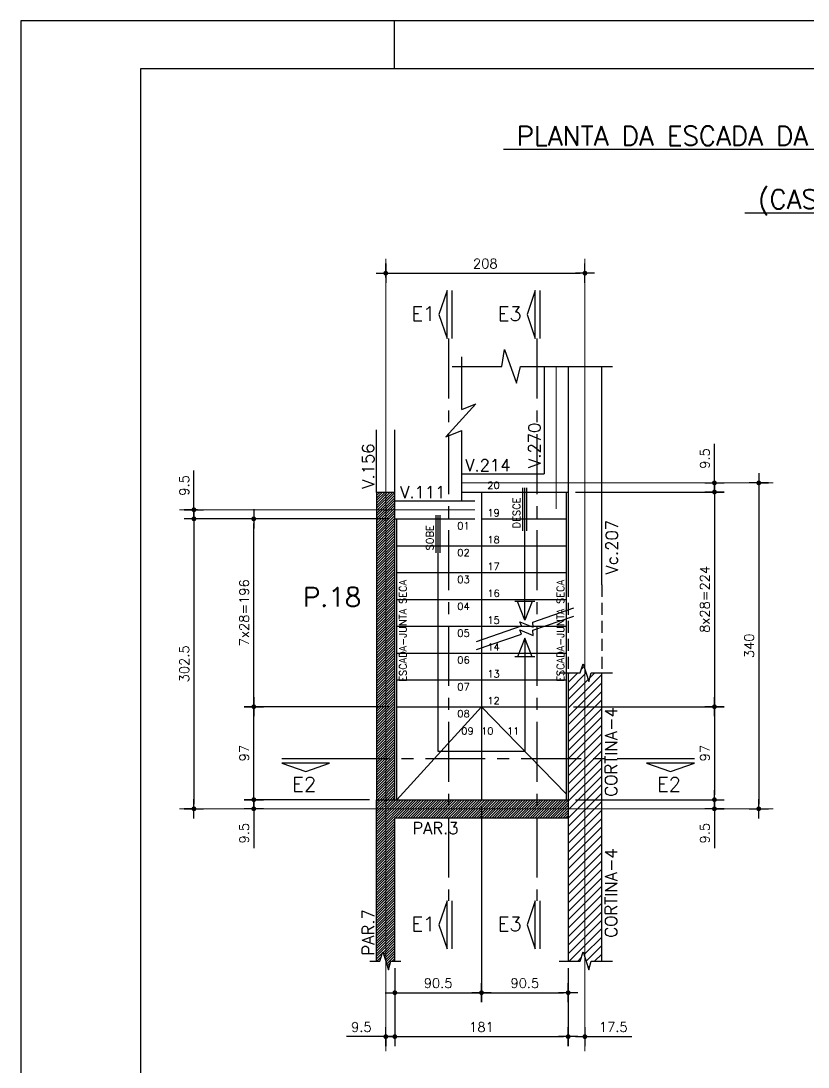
# Model space of a CAD drawing. Header units: inches. Extents: x 0 to 5940, y 0 to 4205.
# Drawn here: x 0 to 822, y 3114 to 4205 of the extents above; entities that cross this region are included whole.
import ezdxf

# ---------------------------------------------------------------- set-up
doc = ezdxf.new("R2010")
doc.units = ezdxf.units.IN
doc.header["$LTSCALE"] = 50
doc.header["$MEASUREMENT"] = 0
doc.linetypes.add('CENTER', pattern=[2, 1.25, -0.25, 0.25, -0.25])
doc.linetypes.add('HIDDEN', pattern=[0.375, 0.25, -0.125])
for name, color, linetype in [('CORTINA', 7, 'Continuous'), ('COTA', 6, 'Continuous'), ('ESCADA', 8, 'Continuous'), ('FO-HACHURA_PILAR-CONT', 252, 'Continuous'), ('FO-TEXTO-VIGAS', 3, 'Continuous'), ('FOLHA', 7, 'Continuous'), ('P-C', 1, 'Continuous'), ('PAREDE', 191, 'Continuous'), ('TEXTO', 3, 'Continuous')]:
    doc.layers.add(name, color=color, linetype=linetype)
for name, color, linetype, lineweight in [('FO-Eixos', 150, 'Continuous', 5), ('FO-Textos dos pilares', 3, 'Continuous', 20), ('FO-Vigas', 2, 'Continuous', 30)]:
    doc.layers.add(name, color=color, linetype=linetype, lineweight=lineweight)
doc.styles.add('ROMANS', font='romans.shx')
doc.dimstyles.new('COTA_50', dxfattribs={"dimscale": 5, "dimtxt": 2, "dimasz": 1, "dimexe": 2, "dimexo": 1.5, "dimgap": 1, "dimtad": 1, "dimzin": 12, "dimdsep": 46, "dimtxsty": 'ROMANS', "dimblk1": 'COTA', "dimblk2": 'COTA', "dimsah": 1, "dimcen": -4, "dimdle": 1.5, "dimclrd": 6, "dimclre": 6, "dimclrt": 3, "dimadec": 0, "dimazin": 0, "dimtfac": 1, "dimtofl": 0, "dimtmove": 0, "dimatfit": 3, "dimldrblk": 'COTA', "dimfxl": 1, "dimtolj": 1, "dimtzin": 12, "dimarcsym": 0})

# ---------------------------------------------------------------- blocks, each defined once
blk = doc.blocks.new('COTA')
at = {"layer": 'COTA'}
for p, q in [((2, 0), (-2, 0)), ((0, -2), (0, 2))]:
    blk.add_line(p, q, dxfattribs=at)
at = {"layer": 'COTA', "const_width": 0.5}
blk.add_lwpolyline([(-0.25, 0, 1), (0.25, 0, 1)], format="xyb", close=True, dxfattribs=at)
blk = doc.blocks.new('*D60')
at = {"layer": 'COTA', "color": 6, "lineweight": -2, "transparency": 16777216}
for p, q in [((380.9, 3937.2), (380.9, 3951.8)), ((588.8, 3937.2), (588.8, 3951.8)), ((385.9, 3941.8), (583.8, 3941.8))]:
    blk.add_line(p, q, dxfattribs=at)
at = {"layer": 'Defpoints', "color": 0, "transparency": 16777216}
for p in [(588.8, 3941.8), (380.9, 3929.7), (588.8, 3929.7)]:
    blk.add_point(p, dxfattribs=at)
at = {"layer": 'COTA', "color": 6, "lineweight": -2, "transparency": 16777216, "xscale": 5, "yscale": 5, "zscale": 5, "rotation": 180}
blk.add_blockref('COTA', (380.9, 3941.8), dxfattribs=at)
at = {"layer": 'COTA', "color": 6, "lineweight": -2, "transparency": 16777216, "xscale": 5, "yscale": 5, "zscale": 5}
blk.add_blockref('COTA', (588.8, 3941.8), dxfattribs=at)
at = {"layer": 'COTA', "color": 3, "transparency": 16777216, "insert": (484.8, 3951.8), "char_height": 10, "attachment_point": 5, "style": 'ROMANS'}
blk.add_mtext('\\A1;208', dxfattribs=at)
blk = doc.blocks.new('*D61')
at = {"layer": 'COTA', "color": 6, "lineweight": -2, "transparency": 16777216}
for p, q in [((390.4, 3146.7), (390.4, 3135.3)), ((395.4, 3145.3), (566.3, 3145.3)), ((571.3, 3146.7), (571.3, 3135.3))]:
    blk.add_line(p, q, dxfattribs=at)
at = {"layer": 'Defpoints', "color": 0, "transparency": 16777216}
for p in [(390.4, 3154.2), (571.3, 3154.2), (571.3, 3145.3)]:
    blk.add_point(p, dxfattribs=at)
at = {"layer": 'COTA', "color": 6, "lineweight": -2, "transparency": 16777216, "xscale": 5, "yscale": 5, "zscale": 5, "rotation": 180}
blk.add_blockref('COTA', (390.4, 3145.3), dxfattribs=at)
at = {"layer": 'COTA', "color": 6, "lineweight": -2, "transparency": 16777216, "xscale": 5, "yscale": 5, "zscale": 5}
blk.add_blockref('COTA', (571.3, 3145.3), dxfattribs=at)
at = {"layer": 'COTA', "color": 3, "transparency": 16777216, "insert": (480.8, 3155.3), "char_height": 10, "attachment_point": 5, "style": 'ROMANS'}
blk.add_mtext('\\A1;181', dxfattribs=at)
blk = doc.blocks.new('*D62')
at = {"layer": 'COTA', "color": 6, "lineweight": -2, "transparency": 16777216}
for p, q in [((480.8, 3385), (480.8, 3181.1)), ((390.4, 3191.7), (390.4, 3181.1)), ((395.4, 3191.1), (475.8, 3191.1))]:
    blk.add_line(p, q, dxfattribs=at)
at = {"layer": 'Defpoints', "color": 0, "transparency": 16777216}
for p in [(480.8, 3392.5), (390.4, 3199.2), (480.8, 3191.1)]:
    blk.add_point(p, dxfattribs=at)
at = {"layer": 'COTA', "color": 6, "lineweight": -2, "transparency": 16777216, "xscale": 5, "yscale": 5, "zscale": 5, "rotation": 180}
blk.add_blockref('COTA', (390.4, 3191.1), dxfattribs=at)
at = {"layer": 'COTA', "color": 6, "lineweight": -2, "transparency": 16777216, "xscale": 5, "yscale": 5, "zscale": 5}
blk.add_blockref('COTA', (480.8, 3191.1), dxfattribs=at)
at = {"layer": 'COTA', "color": 3, "transparency": 16777216, "insert": (435.6, 3201.1), "char_height": 10, "attachment_point": 5, "style": 'ROMANS'}
blk.add_mtext('\\A1;90.5', dxfattribs=at)
blk = doc.blocks.new('*D63')
at = {"layer": 'COTA', "color": 6, "lineweight": -2, "transparency": 16777216}
for p, q in [((480.8, 3199), (480.8, 3181.1)), ((571.3, 3199), (571.3, 3181.1)), ((485.8, 3191.1), (566.3, 3191.1))]:
    blk.add_line(p, q, dxfattribs=at)
at = {"layer": 'Defpoints', "color": 0, "transparency": 16777216}
for p in [(480.8, 3206.5), (571.3, 3206.5), (571.3, 3191.1)]:
    blk.add_point(p, dxfattribs=at)
at = {"layer": 'COTA', "color": 6, "lineweight": -2, "transparency": 16777216, "xscale": 5, "yscale": 5, "zscale": 5, "rotation": 180}
blk.add_blockref('COTA', (480.8, 3191.1), dxfattribs=at)
at = {"layer": 'COTA', "color": 6, "lineweight": -2, "transparency": 16777216, "xscale": 5, "yscale": 5, "zscale": 5}
blk.add_blockref('COTA', (571.3, 3191.1), dxfattribs=at)
at = {"layer": 'COTA', "color": 3, "transparency": 16777216, "insert": (526.1, 3201.1), "char_height": 10, "attachment_point": 5, "style": 'ROMANS'}
blk.add_mtext('\\A1;90.5', dxfattribs=at)
blk = doc.blocks.new('*D64')
at = {"layer": 'COTA', "color": 6, "lineweight": -2, "transparency": 16777216}
for p, q in [((384.9, 3489.5), (233.1, 3489.5)), ((243.1, 3397.5), (243.1, 3484.5)), ((250.2, 3392.5), (233.1, 3392.5))]:
    blk.add_line(p, q, dxfattribs=at)
at = {"layer": 'Defpoints', "color": 0, "transparency": 16777216}
for p in [(243.1, 3489.5), (392.4, 3489.5), (257.7, 3392.5)]:
    blk.add_point(p, dxfattribs=at)
at = {"layer": 'COTA', "color": 6, "lineweight": -2, "transparency": 16777216, "xscale": 5, "yscale": 5, "zscale": 5}
for p, rotation in [((243.1, 3489.5), 90), ((243.1, 3392.5), 270)]:
    blk.add_blockref('COTA', p, dxfattribs=dict(at, rotation=rotation))
at = {"layer": 'COTA', "color": 3, "transparency": 16777216, "insert": (233.1, 3441), "char_height": 10, "attachment_point": 5, "rotation": 90, "style": 'ROMANS'}
blk.add_mtext('\\A1;97', dxfattribs=at)
blk = doc.blocks.new('*D65')
at = {"layer": 'COTA', "color": 6, "lineweight": -2, "transparency": 16777216}
for p, q in [((297.3, 3685.5), (233.1, 3685.5)), ((243.1, 3494.5), (243.1, 3680.5)), ((246.2, 3489.5), (233.1, 3489.5))]:
    blk.add_line(p, q, dxfattribs=at)
at = {"layer": 'Defpoints', "color": 0, "transparency": 16777216}
for p in [(243.1, 3685.5), (304.8, 3685.5), (253.7, 3489.5)]:
    blk.add_point(p, dxfattribs=at)
at = {"layer": 'COTA', "color": 6, "lineweight": -2, "transparency": 16777216, "xscale": 5, "yscale": 5, "zscale": 5}
for p, rotation in [((243.1, 3685.5), 90), ((243.1, 3489.5), 270)]:
    blk.add_blockref('COTA', p, dxfattribs=dict(at, rotation=rotation))
at = {"layer": 'COTA', "color": 3, "transparency": 16777216, "insert": (233.1, 3587.5), "char_height": 10, "attachment_point": 5, "rotation": 90, "style": 'ROMANS'}
blk.add_mtext('\\A1;7x28=196', dxfattribs=at)
blk = doc.blocks.new('*D66')
at = {"layer": 'COTA', "color": 6, "lineweight": -2, "transparency": 16777216}
for p, q in [((768.6, 3723), (780.3, 3723)), ((770.3, 3718), (770.3, 3388)), ((768.6, 3383), (780.3, 3383))]:
    blk.add_line(p, q, dxfattribs=at)
at = {"layer": 'Defpoints', "color": 0, "transparency": 16777216}
for p in [(761.1, 3723), (761.1, 3383), (770.3, 3383)]:
    blk.add_point(p, dxfattribs=at)
at = {"layer": 'COTA', "color": 6, "lineweight": -2, "transparency": 16777216, "xscale": 5, "yscale": 5, "zscale": 5}
for p, rotation in [((770.3, 3723), 90), ((770.3, 3383), 270)]:
    blk.add_blockref('COTA', p, dxfattribs=dict(at, rotation=rotation))
at = {"layer": 'COTA', "color": 3, "transparency": 16777216, "insert": (760.3, 3553), "char_height": 10, "attachment_point": 5, "rotation": 90, "style": 'ROMANS'}
blk.add_mtext('\\A1;340', dxfattribs=at)
blk = doc.blocks.new('*D67')
at = {"layer": 'COTA', "color": 6, "lineweight": -2, "transparency": 16777216}
for p, q in [((724, 3728), (724, 3763.9)), ((722.4, 3723), (734, 3723)), ((578.8, 3713.5), (734, 3713.5)), ((724, 3708.5), (724, 3703.5))]:
    blk.add_line(p, q, dxfattribs=at)
at = {"layer": 'Defpoints', "color": 0, "transparency": 16777216}
for p in [(714.9, 3723), (724, 3723), (571.3, 3713.5)]:
    blk.add_point(p, dxfattribs=at)
at = {"layer": 'COTA', "color": 6, "lineweight": -2, "transparency": 16777216, "xscale": 5, "yscale": 5, "zscale": 5}
for p, rotation in [((724, 3723), 270), ((724, 3713.5), 90)]:
    blk.add_blockref('COTA', p, dxfattribs=dict(at, rotation=rotation))
at = {"layer": 'COTA', "color": 3, "transparency": 16777216, "insert": (714, 3748.4), "char_height": 10, "attachment_point": 5, "rotation": 90, "style": 'ROMANS'}
blk.add_mtext('\\A1;9.5', dxfattribs=at)
blk = doc.blocks.new('*D68')
at = {"layer": 'COTA', "color": 6, "lineweight": -2, "transparency": 16777216}
for p, q in [((578.8, 3713.5), (734, 3713.5)), ((724, 3708.5), (724, 3494.5)), ((576.8, 3489.5), (734, 3489.5))]:
    blk.add_line(p, q, dxfattribs=at)
at = {"layer": 'Defpoints', "color": 0, "transparency": 16777216}
for p in [(571.3, 3713.5), (569.3, 3489.5), (724, 3489.5)]:
    blk.add_point(p, dxfattribs=at)
at = {"layer": 'COTA', "color": 6, "lineweight": -2, "transparency": 16777216, "xscale": 5, "yscale": 5, "zscale": 5}
for p, rotation in [((724, 3713.5), 90), ((724, 3489.5), 270)]:
    blk.add_blockref('COTA', p, dxfattribs=dict(at, rotation=rotation))
at = {"layer": 'COTA', "color": 3, "transparency": 16777216, "insert": (714, 3601.5), "char_height": 10, "attachment_point": 5, "rotation": 90, "style": 'ROMANS'}
blk.add_mtext('\\A1;8x28=224', dxfattribs=at)
blk = doc.blocks.new('*D69')
at = {"layer": 'COTA', "color": 6, "lineweight": -2, "transparency": 16777216}
for p, q in [((707.3, 3489.5), (734, 3489.5)), ((724, 3484.5), (724, 3397.5)), ((578.8, 3392.5), (734, 3392.5))]:
    blk.add_line(p, q, dxfattribs=at)
at = {"layer": 'Defpoints', "color": 0, "transparency": 16777216}
for p in [(699.8, 3489.5), (571.3, 3392.5), (724, 3392.5)]:
    blk.add_point(p, dxfattribs=at)
at = {"layer": 'COTA', "color": 6, "lineweight": -2, "transparency": 16777216, "xscale": 5, "yscale": 5, "zscale": 5}
for p, rotation in [((724, 3489.5), 90), ((724, 3392.5), 270)]:
    blk.add_blockref('COTA', p, dxfattribs=dict(at, rotation=rotation))
at = {"layer": 'COTA', "color": 3, "transparency": 16777216, "insert": (714, 3441), "char_height": 10, "attachment_point": 5, "rotation": 90, "style": 'ROMANS'}
blk.add_mtext('\\A1;97', dxfattribs=at)
blk = doc.blocks.new('*D189')
at = {"layer": 'COTA', "color": 6, "lineweight": -2, "transparency": 16777216}
for p, q in [((180.6, 3700), (180.6, 3735.9)), ((184.3, 3695), (170.6, 3695)), ((384.9, 3685.5), (170.6, 3685.5)), ((180.6, 3680.5), (180.6, 3675.5))]:
    blk.add_line(p, q, dxfattribs=at)
at = {"layer": 'Defpoints', "color": 0, "transparency": 16777216}
for p in [(180.6, 3695), (191.8, 3695), (392.4, 3685.5)]:
    blk.add_point(p, dxfattribs=at)
at = {"layer": 'COTA', "color": 6, "lineweight": -2, "transparency": 16777216, "xscale": 5, "yscale": 5, "zscale": 5}
for p, rotation in [((180.6, 3695), 270), ((180.6, 3685.5), 90)]:
    blk.add_blockref('COTA', p, dxfattribs=dict(at, rotation=rotation))
at = {"layer": 'COTA', "color": 3, "transparency": 16777216, "insert": (170.6, 3720.4), "char_height": 10, "attachment_point": 5, "rotation": 90, "style": 'ROMANS'}
blk.add_mtext('\\A1;9.5', dxfattribs=at)
blk = doc.blocks.new('*D190')
at = {"layer": 'COTA', "color": 6, "lineweight": -2, "transparency": 16777216}
for p, q in [((181.6, 3685.5), (170.6, 3685.5)), ((180.6, 3680.5), (180.6, 3388)), ((181.6, 3383), (170.6, 3383))]:
    blk.add_line(p, q, dxfattribs=at)
at = {"layer": 'Defpoints', "color": 0, "transparency": 16777216}
for p in [(189.1, 3685.5), (180.6, 3383), (189.1, 3383)]:
    blk.add_point(p, dxfattribs=at)
at = {"layer": 'COTA', "color": 6, "lineweight": -2, "transparency": 16777216, "xscale": 5, "yscale": 5, "zscale": 5}
for p, rotation in [((180.6, 3685.5), 90), ((180.6, 3383), 270)]:
    blk.add_blockref('COTA', p, dxfattribs=dict(at, rotation=rotation))
at = {"layer": 'COTA', "color": 3, "transparency": 16777216, "insert": (170.6, 3534.2), "char_height": 10, "attachment_point": 5, "rotation": 90, "style": 'ROMANS'}
blk.add_mtext('\\A1;302.5', dxfattribs=at)
blk = doc.blocks.new('*D329')
at = {"layer": 'COTA', "color": 6, "lineweight": -2, "transparency": 16777216}
for p, q in [((243.1, 3397.5), (243.1, 3402.5)), ((363.9, 3392.5), (233.1, 3392.5)), ((249.3, 3383), (233.1, 3383)), ((243.1, 3378), (243.1, 3342))]:
    blk.add_line(p, q, dxfattribs=at)
at = {"layer": 'Defpoints', "color": 0, "transparency": 16777216}
for p in [(371.4, 3392.5), (243.1, 3383), (256.8, 3383)]:
    blk.add_point(p, dxfattribs=at)
at = {"layer": 'COTA', "color": 6, "lineweight": -2, "transparency": 16777216, "xscale": 5, "yscale": 5, "zscale": 5}
for p, rotation in [((243.1, 3392.5), 270), ((243.1, 3383), 90)]:
    blk.add_blockref('COTA', p, dxfattribs=dict(at, rotation=rotation))
at = {"layer": 'COTA', "color": 3, "transparency": 16777216, "insert": (233.1, 3357.5), "char_height": 10, "attachment_point": 5, "rotation": 90, "style": 'ROMANS'}
blk.add_mtext('\\A1;9.5', dxfattribs=at)
blk = doc.blocks.new('*D330')
at = {"layer": 'COTA', "color": 6, "lineweight": -2, "transparency": 16777216}
for p, q in [((724, 3397.5), (724, 3402.5)), ((725.2, 3392.5), (734, 3392.5)), ((724, 3378), (724, 3342)), ((725.2, 3383), (734, 3383))]:
    blk.add_line(p, q, dxfattribs=at)
at = {"layer": 'Defpoints', "color": 0, "transparency": 16777216}
for p in [(717.7, 3392.5), (717.7, 3383), (724, 3383)]:
    blk.add_point(p, dxfattribs=at)
at = {"layer": 'COTA', "color": 6, "lineweight": -2, "transparency": 16777216, "xscale": 5, "yscale": 5, "zscale": 5}
for p, rotation in [((724, 3392.5), 270), ((724, 3383), 90)]:
    blk.add_blockref('COTA', p, dxfattribs=dict(at, rotation=rotation))
at = {"layer": 'COTA', "color": 3, "transparency": 16777216, "insert": (714, 3357.5), "char_height": 10, "attachment_point": 5, "rotation": 90, "style": 'ROMANS'}
blk.add_mtext('\\A1;9.5', dxfattribs=at)
blk = doc.blocks.new('*D331')
at = {"layer": 'COTA', "color": 6, "lineweight": -2, "transparency": 16777216}
for p, q in [((390.4, 3216.6), (390.4, 3135.3)), ((375.9, 3145.3), (339.9, 3145.3)), ((380.9, 3147.6), (380.9, 3135.3)), ((395.4, 3145.3), (400.4, 3145.3))]:
    blk.add_line(p, q, dxfattribs=at)
at = {"layer": 'Defpoints', "color": 0, "transparency": 16777216}
for p in [(390.4, 3224.1), (380.9, 3155.1), (380.9, 3145.3)]:
    blk.add_point(p, dxfattribs=at)
at = {"layer": 'COTA', "color": 6, "lineweight": -2, "transparency": 16777216, "xscale": 5, "yscale": 5, "zscale": 5}
blk.add_blockref('COTA', (380.9, 3145.3), dxfattribs=at)
at = {"layer": 'COTA', "color": 6, "lineweight": -2, "transparency": 16777216, "xscale": 5, "yscale": 5, "zscale": 5, "rotation": 180}
blk.add_blockref('COTA', (390.4, 3145.3), dxfattribs=at)
at = {"layer": 'COTA', "color": 3, "transparency": 16777216, "insert": (355.4, 3155.3), "char_height": 10, "attachment_point": 5, "style": 'ROMANS'}
blk.add_mtext('\\A1;9.5', dxfattribs=at)
blk = doc.blocks.new('*D332')
at = {"layer": 'COTA', "color": 6, "lineweight": -2, "transparency": 16777216}
for p, q in [((571.3, 3216.6), (571.3, 3135.3)), ((566.3, 3145.3), (561.3, 3145.3)), ((593.8, 3145.3), (637.9, 3145.3)), ((588.8, 3142.9), (588.8, 3135.3))]:
    blk.add_line(p, q, dxfattribs=at)
at = {"layer": 'Defpoints', "color": 0, "transparency": 16777216}
for p in [(571.3, 3224.1), (588.8, 3150.4), (588.8, 3145.3)]:
    blk.add_point(p, dxfattribs=at)
at = {"layer": 'COTA', "color": 6, "lineweight": -2, "transparency": 16777216, "xscale": 5, "yscale": 5, "zscale": 5}
blk.add_blockref('COTA', (571.3, 3145.3), dxfattribs=at)
at = {"layer": 'COTA', "color": 6, "lineweight": -2, "transparency": 16777216, "xscale": 5, "yscale": 5, "zscale": 5, "rotation": 180}
blk.add_blockref('COTA', (588.8, 3145.3), dxfattribs=at)
at = {"layer": 'COTA', "color": 3, "transparency": 16777216, "insert": (618.4, 3155.3), "char_height": 10, "attachment_point": 5, "style": 'ROMANS'}
blk.add_mtext('\\A1;17.5', dxfattribs=at)

msp = doc.modelspace()

# ---------------------------------------------------------------- hatches: boundary and pattern name
at = {"layer": 'CORTINA'}
h = msp.add_hatch(dxfattribs=at)
h.set_pattern_fill('ANSI31', color=253, scale=50)
h.paths.add_polyline_path([(588.826, 3528.986), (587.104, 3534.417), (583.996, 3524.712), (571.326, 3524.712), (571.326, 3435.469), (588.826, 3435.469)])
h.paths.add_polyline_path([(606.326, 3524.712), (595.27, 3524.712), (593.056, 3515.651), (588.826, 3528.986), (588.826, 3435.469), (606.326, 3435.469)])
h.paths.add_polyline_path([(606.326, 3435.469), (588.826, 3435.469), (588.826, 3382.968), (606.326, 3382.968)])
h.paths.add_polyline_path([(588.826, 3435.469), (571.326, 3435.469), (571.326, 3382.968), (588.826, 3382.968)])
h.paths.add_polyline_path([(588.826, 3382.968), (571.326, 3382.968), (571.326, 3224.105), (583.996, 3224.105), (587.104, 3233.81), (588.826, 3228.379)])
h.paths.add_polyline_path([(606.326, 3382.968), (588.826, 3382.968), (588.826, 3228.379), (593.056, 3215.043), (595.27, 3224.105), (606.326, 3224.105)])
at = {"layer": 'FO-HACHURA_PILAR-CONT'}
h = msp.add_hatch(dxfattribs=at)
h.set_pattern_fill('ANSI31', color=256, scale=15)
h.paths.add_polyline_path([(390.36, 3712.968), (380.86, 3712.968), (371.36, 3712.968), (371.36, 3552.718), (371.36, 3392.468), (380.86, 3392.468), (390.36, 3392.468), (390.36, 3552.718)])
at = {"layer": 'PAREDE', "linetype": 'Continuous'}
h = msp.add_hatch(dxfattribs=at)
h.set_pattern_fill('ANSI31', color=21, scale=15)
h.set_pattern_definition([(45, (0, 2072.9092), (-1.3258252, 1.3258252), [])])
h.paths.add_polyline_path([(571.326, 3392.468), (538.468, 3392.468), (538.468, 3382.968), (571.326, 3382.968)])
h.paths.add_polyline_path([(571.326, 3382.968), (538.468, 3382.968), (538.468, 3373.468), (571.326, 3373.468)])
h.paths.add_polyline_path([(538.468, 3382.968), (446.454, 3382.968), (446.454, 3373.468), (538.468, 3373.468)])
h.paths.add_polyline_path([(538.468, 3392.468), (446.454, 3392.468), (446.454, 3382.968), (538.468, 3382.968)])
h.paths.add_polyline_path([(446.454, 3392.468), (380.86, 3392.468), (380.86, 3382.968), (446.454, 3382.968)])
h.paths.add_polyline_path([(446.454, 3382.968), (380.86, 3382.968), (380.86, 3224.511), (383.862, 3215.043), (386.077, 3224.105), (390.36, 3224.105), (390.36, 3373.468), (446.454, 3373.468)])
h.paths.add_polyline_path([(380.86, 3392.468), (371.36, 3392.468), (371.36, 3382.968), (380.86, 3382.968)])
h.paths.add_polyline_path([(380.86, 3382.968), (371.36, 3382.968), (371.36, 3224.105), (374.803, 3224.105), (377.911, 3233.81), (380.86, 3224.511)])

# ---------------------------------------------------------------- linework, layer by layer
at = {"layer": 'CORTINA'}
for p, q in [((571.326, 3524.712), (571.326, 3224.105)), ((606.326, 3224.105), (606.326, 3524.712))]:
    msp.add_line(p, q, dxfattribs=at)
at = {"layer": 'ESCADA'}
for p, q in [((480.843, 3713.468), (480.843, 3392.468)), ((569.326, 3713.468), (569.326, 3392.468)), ((392.36, 3392.468), (392.36, 3685.468)), ((480.843, 3685.468), (569.326, 3685.468)), ((392.36, 3657.468), (569.326, 3657.468)), ((392.36, 3629.468), (569.326, 3629.468)), ((392.36, 3601.468), (569.326, 3601.468)), ((534.557, 3577.838), (577.151, 3592.538)), ((534.557, 3569.323), (577.151, 3584.023)), ((392.36, 3573.468), (569.326, 3573.468)), ((475.767, 3557.548), (522.661, 3573.733)), ((522.661, 3573.733), (520.859, 3578.234)), ((520.859, 3578.234), (534.881, 3572.466)), ((522.661, 3565.218), (520.859, 3569.719)), ((520.859, 3569.719), (534.881, 3563.951)), ((534.881, 3572.466), (534.557, 3577.838)), ((534.881, 3563.951), (534.557, 3569.323)), ((475.767, 3549.034), (522.661, 3565.218)), ((392.36, 3545.468), (569.326, 3545.468)), ((392.36, 3517.468), (569.326, 3517.468)), ((392.36, 3489.468), (569.326, 3489.468)), ((480.843, 3489.468), (392.36, 3392.468)), ((480.843, 3489.468), (569.326, 3398.468))]:
    msp.add_line(p, q, dxfattribs=at)
at = {"layer": 'FO-Eixos'}
for p, q in [((380.86, 3130.291), (380.86, 3956.779)), ((588.826, 3956.779), (588.826, 3130.291)), ((558.826, 3844.468), (558.826, 3695.975)), ((460.133, 3722.968), (785.252, 3722.968)), ((165.568, 3694.968), (473.792, 3694.968)), ((165.568, 3382.968), (785.252, 3382.968))]:
    msp.add_line(p, q, dxfattribs=at)
at = {"layer": 'FO-Vigas', "color": 8}
for p, q in [((460.133, 3799.581), (460.133, 3854.468)), ((501.952, 3844.468), (505.014, 3862.117)), ((505.014, 3862.117), (517.266, 3827.049)), ((450.133, 3844.468), (501.952, 3844.468)), ((517.266, 3827.049), (521.721, 3844.468)), ((521.721, 3844.468), (617.552, 3844.468)), ((474.881, 3805.546), (443.755, 3771.14)), ((460.133, 3799.581), (474.881, 3805.546)), ((443.755, 3771.14), (460.133, 3777.848)), ((460.133, 3703.468), (460.133, 3777.848)), ((583.996, 3524.712), (587.104, 3534.417)), ((587.104, 3534.417), (593.056, 3515.651)), ((561.997, 3524.712), (583.996, 3524.712)), ((593.056, 3515.651), (595.27, 3524.712)), ((595.27, 3524.712), (617.552, 3524.712)), ((374.803, 3224.105), (377.911, 3233.81)), ((377.911, 3233.81), (383.862, 3215.043)), ((583.996, 3224.105), (587.104, 3233.81)), ((587.104, 3233.81), (593.056, 3215.043)), ((364.366, 3224.105), (374.803, 3224.105)), ((383.862, 3215.043), (386.077, 3224.105)), ((386.077, 3224.105), (396.562, 3224.105)), ((561.997, 3224.105), (583.996, 3224.105)), ((593.056, 3215.043), (595.27, 3224.105)), ((595.27, 3224.105), (617.552, 3224.105))]:
    msp.add_line(p, q, dxfattribs=at)
at = {"layer": 'FO-Vigas'}
for p, q in [((546.326, 3844.468), (546.326, 3732.468)), ((571.326, 3844.468), (571.326, 3616.699)), ((606.326, 3616.699), (606.326, 3844.468)), ((371.36, 3712.968), (371.36, 3778.354)), ((390.36, 3712.968), (390.36, 3778.354)), ((460.133, 3732.468), (546.326, 3732.468)), ((460.133, 3713.468), (571.326, 3713.468)), ((390.36, 3704.468), (473.792, 3704.468)), ((390.36, 3685.468), (473.792, 3685.468)), ((371.36, 3392.468), (571.326, 3392.468)), ((371.36, 3224.105), (371.36, 3392.468)), ((390.36, 3224.105), (390.36, 3373.468)), ((390.36, 3373.468), (571.326, 3373.468))]:
    msp.add_line(p, q, dxfattribs=at)
at = {"layer": 'FO-Vigas', "color": 8, "linetype": 'HIDDEN'}
for p, q in [((571.326, 3616.699), (571.326, 3524.712)), ((606.326, 3616.699), (606.326, 3524.712))]:
    msp.add_line(p, q, dxfattribs=at)
at = {"layer": 'FOLHA'}
msp.add_line((390, 4155), (390, 4205), dxfattribs=at)
at = {"layer": 'FOLHA', "color": 1}
for p, q in [((125, 4155), (125, 50)), ((5895, 4155), (125, 4155))]:
    msp.add_line(p, q, dxfattribs=at)
at = {"layer": 'FOLHA'}
msp.add_lwpolyline([(0, 4205), (0, 0), (5940, 0), (5940, 4205)], close=True, dxfattribs=at)
at = {"layer": 'P-C'}
msp.add_lwpolyline([(390.36, 3712.968), (380.86, 3712.968), (371.36, 3712.968), (371.36, 3552.718), (371.36, 3392.468), (380.86, 3392.468), (390.36, 3392.468), (390.36, 3552.718), (390.36, 3712.968)], close=True, dxfattribs=at)
at = {"layer": 'TEXTO', "color": 3}
for p, q in [((449.88, 3923.721), (449.88, 3873.721)), ((541.893, 3923.721), (541.893, 3873.721)), ((272.316, 3435.469), (322.316, 3435.469)), ((653.158, 3435.469), (703.158, 3435.469)), ((449.88, 3287.06), (449.88, 3237.06)), ((541.893, 3287.06), (541.893, 3237.06))]:
    msp.add_line(p, q, dxfattribs=at)
at = {"layer": 'TEXTO', "color": 8, "linetype": 'CENTER'}
for p, q in [((446.454, 3873.721), (446.454, 3287.06)), ((538.468, 3873.721), (538.468, 3287.06)), ((322.316, 3435.469), (653.158, 3435.469))]:
    msp.add_line(p, q, dxfattribs=at)
at = {"layer": 'TEXTO', "color": 8}
for p, q in [((524.085, 3673.091), (524.085, 3717.764)), ((526.085, 3579.673), (526.085, 3717.764)), ((528.085, 3673.091), (528.085, 3717.764)), ((433.602, 3649.992), (433.602, 3689.183)), ((435.602, 3442.939), (435.602, 3689.183)), ((437.602, 3649.992), (437.602, 3689.183)), ((536.585, 3599.186), (515.585, 3599.186)), ((526.085, 3579.673), (518.585, 3599.186)), ((533.585, 3599.186), (526.085, 3579.673)), ((526.085, 3560.964), (518.585, 3541.45)), ((526.085, 3560.964), (526.085, 3442.939)), ((533.585, 3541.45), (526.085, 3560.964)), ((536.585, 3541.45), (515.585, 3541.45)), ((526.085, 3442.939), (435.602, 3442.939))]:
    msp.add_line(p, q, dxfattribs=at)
at = {"layer": 'TEXTO', "color": 3}
for points in [[(444.88, 3873.721), (444.88, 3923.721), (436.38, 3898.721), (444.88, 3873.721)], [(536.893, 3873.721), (536.893, 3923.721), (528.393, 3898.721), (536.893, 3873.721)], [(322.316, 3430.469), (272.316, 3430.469), (297.316, 3421.969), (322.316, 3430.469)], [(703.158, 3430.469), (653.158, 3430.469), (678.158, 3421.969), (703.158, 3430.469)], [(444.88, 3237.06), (444.88, 3287.06), (436.38, 3262.06), (444.88, 3237.06)], [(536.893, 3237.06), (536.893, 3287.06), (528.393, 3262.06), (536.893, 3237.06)]]:
    msp.add_lwpolyline(points, dxfattribs=at)

# ---------------------------------------------------------------- texts
at = {"layer": 'FO-TEXTO-VIGAS', "color": 1, "style": 'ROMANS'}
for s, p in [('V.270', (542.288, 3738.671)), ('V.156', (368.829, 3716.969)), ('Vc.207', (623.126, 3627.541)), ('CORTINA-4', (622.332, 3395.726)), ('CORTINA-4', (622.332, 3248.578)), ('PAR.7', (368.794, 3230.039))]:
    msp.add_text(s, height=12.5, rotation=90, dxfattribs=at).set_placement(p)
for s, p in [('V.214', (463.88, 3735.146)), ('V.111', (395.906, 3707.125)), ('PAR.3', (408.625, 3356.605))]:
    msp.add_text(s, height=12.5, dxfattribs=at).set_placement(p)
at = {"layer": 'FO-Textos dos pilares', "color": 1, "style": 'ROMANS'}
msp.add_text('P.18', height=20, dxfattribs=at).set_placement((294.375, 3594.002))
at = {"layer": 'TEXTO', "color": 1, "style": 'ROMANS'}
for s, height, p in [('%%U PLANTA DA ESCADA DA FUNDAÇÃO AO PAV. TÉRREO ', 20, (503.731, 4075.05)), ('%%U (CASA-3) ', 20, (755.724, 4008.924)), ('E1', 15, (407.472, 3892.037)), ('E3', 15, (497.613, 3892.037)), ('E2', 15, (283.2, 3401.038)), ('E2', 15, (664.042, 3401.038)), ('E1', 15, (407.472, 3255.376)), ('E3', 15, (497.613, 3255.376))]:
    msp.add_text(s, height=height, dxfattribs=at).set_placement(p)
at = {"layer": 'TEXTO', "color": 4, "style": 'ROMANS'}
for s, p in [('20', (486.932, 3716.667)), ('19', (486.932, 3688.034)), ('01', (455.667, 3674.494)), ('18', (486.932, 3660.034)), ('02', (455.667, 3646.494)), ('17', (486.932, 3632.034)), ('03', (455.667, 3618.494)), ('16', (486.932, 3604.034)), ('04', (455.667, 3590.494)), ('15', (486.932, 3576.034)), ('05', (455.667, 3562.494)), ('14', (486.932, 3548.034)), ('06', (455.667, 3534.494)), ('13', (486.932, 3520.034)), ('07', (455.667, 3506.494)), ('12', (486.932, 3492.034)), ('08', (455.667, 3478.494)), ('09', (459.758, 3460.443)), ('10', (480.554, 3460.443)), ('11', (507.487, 3460.443))]:
    msp.add_text(s, height=7.5, dxfattribs=at).set_placement(p)
for s, p in [('DESCE', (521.211, 3675.657)), ('SOBE', (430.727, 3652.575)), ('ESCADA-JUNTA SECA', (402.558, 3515.43)), ('ESCADA-JUNTA SECA', (567.043, 3515.43))]:
    msp.add_text(s, height=7.5, rotation=90, dxfattribs=at).set_placement(p)

# ---------------------------------------------------------------- dimensions: what is measured, and where the dimension line sits
at = {"layer": 'COTA'}
for base, p1, p2, override, picture, middle in [((588.826, 3941.779), (380.86, 3929.727), (588.826, 3929.727), {"dimdec": 0}, '*D60', (484.843, 3951.779)), ((480.843, 3191.107), (390.36, 3199.243), (480.843, 3392.468), {"dimdec": 1}, '*D62', (435.602, 3201.107)), ((571.326, 3191.107), (480.843, 3206.515), (571.326, 3206.515), {"dimdec": 1}, '*D63', (526.085, 3201.107)), ((571.326, 3145.291), (390.36, 3154.154), (571.326, 3154.154), {"dimdec": 0}, '*D61', (480.843, 3155.291))]:
    dim = msp.add_linear_dim(base=base, p1=p1, p2=p2, dimstyle='COTA_50', override=override, dxfattribs=at)
    dim.commit()
    dim.dimension.update_dxf_attribs({"geometry": picture, "text_midpoint": middle})
for base, p1, p2, picture, middle in [((724.036, 3722.968), (571.326, 3713.468), (714.929, 3722.968), '*D67', (714.036, 3748.444)), ((180.568, 3694.968), (392.36, 3685.468), (191.782, 3694.968), '*D189', (170.568, 3720.444)), ((770.252, 3382.968), (761.145, 3722.968), (761.145, 3382.968), '*D66', (760.252, 3552.968)), ((180.568, 3382.968), (189.055, 3685.468), (189.055, 3382.968), '*D190', (170.568, 3534.218)), ((243.057, 3489.468), (257.663, 3392.468), (392.36, 3489.468), '*D64', (233.057, 3440.968)), ((724.036, 3392.468), (699.804, 3489.468), (571.326, 3392.468), '*D69', (714.036, 3440.968)), ((243.057, 3382.968), (371.36, 3392.468), (256.78, 3382.968), '*D329', (233.057, 3357.492)), ((724.036, 3382.968), (717.716, 3392.468), (717.716, 3382.968), '*D330', (714.036, 3357.492))]:
    dim = msp.add_linear_dim(base=base, p1=p1, p2=p2, angle=90, dimstyle='COTA_50', dxfattribs=at)
    dim.commit()
    dim.dimension.update_dxf_attribs({"geometry": picture, "text_midpoint": middle})
for base, p1, p2, text, picture, middle in [((724.036, 3489.468), (571.326, 3713.468), (569.326, 3489.468), '8x28=224', '*D68', (714.036, 3601.468)), ((243.057, 3685.468), (253.734, 3489.468), (304.79, 3685.468), '7x28=196', '*D65', (233.057, 3587.468))]:
    dim = msp.add_linear_dim(base=base, p1=p1, p2=p2, angle=90, text=text, dimstyle='COTA_50', dxfattribs=at)
    dim.commit()
    dim.dimension.update_dxf_attribs({"geometry": picture, "text_midpoint": middle})
for base, p1, p2, picture, middle in [((380.86, 3145.291), (390.36, 3224.105), (380.86, 3155.091), '*D331', (355.384, 3155.291)), ((588.826, 3145.291), (571.326, 3224.105), (588.826, 3150.352), '*D332', (618.35, 3155.291))]:
    dim = msp.add_linear_dim(base=base, p1=p1, p2=p2, dimstyle='COTA_50', dxfattribs=at)
    dim.commit()
    dim.dimension.update_dxf_attribs({"geometry": picture, "text_midpoint": middle})

doc.saveas('drawing.dxf')
